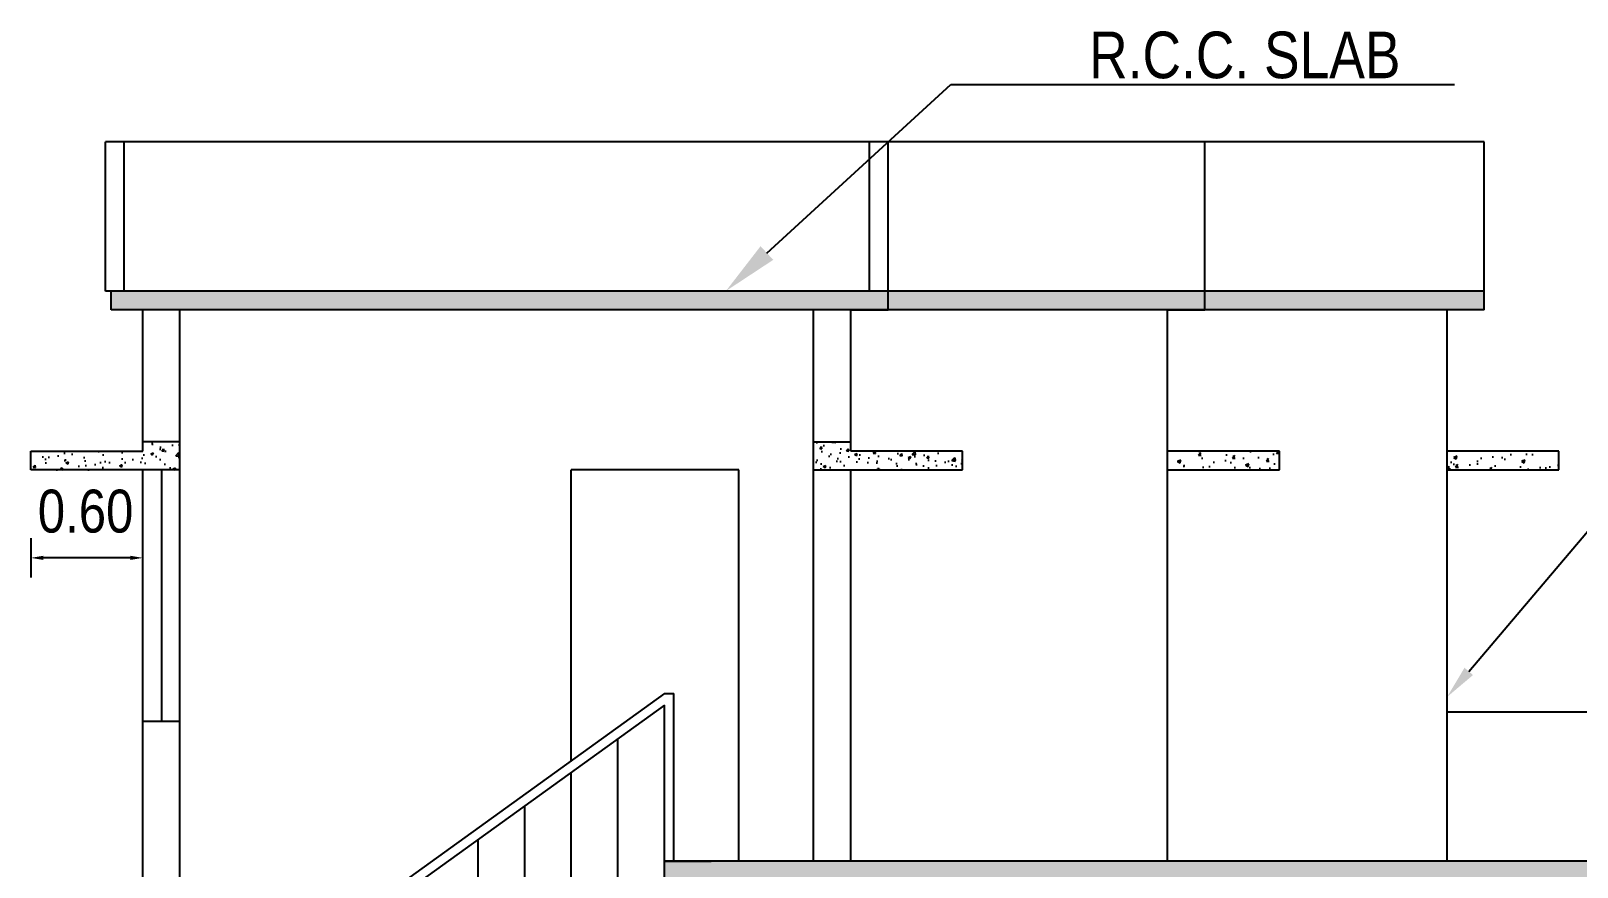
# Model space of a CAD drawing. Header units: metres. Extents: x -704716 to -704434, y -35620 to -35348.
# Drawn here: x -704449.45 to -704441.15, y -35357.28 to -35352.8 of the extents above; entities that cross this region are included whole.
import ezdxf

# ---------------------------------------------------------------- set-up
doc = ezdxf.new("R2010")
doc.units = ezdxf.units.M
doc.styles.get("Standard").update_dxf_attribs({"font": 'ARIALN.TTF', "height": 0.3})

msp = doc.modelspace()

# ---------------------------------------------------------------- hatches: boundary and pattern name
h = msp.add_hatch()
h.set_pattern_fill('AR-CONC', color=256, scale=0.001)
h.set_pattern_definition([(50, (-707348.9660136452, -36601.2554175217), (0.182184668996004, -0.0159390855389031), [0.01905, -0.20955]), (355, (-707348.9660136452, -36601.2554175217), (-0.0352434214249694, 0.1910568452390351), [0.01524, -0.16764058417]), (100.4514446999999, (-707348.9508316382, -36601.25674577519), (0.1469412470903533, 0.1751177519121951), [0.0161900088, -0.1780902445999999]), (46.18420000000001, (-707348.9660136452, -36601.20461752169), (0.2710790408921299, -0.0420423279327272), [0.0285749999999999, -0.3143249999999981]), (96.6355576099999, (-707348.9434237451, -36601.20812102169), (0.237404134051503, 0.2474261245977215), [0.02428502314, -0.26713560816]), (351.18415117, (-707348.9660136452, -36601.20461752169), (0.237404134064977, 0.2474261245855327), [0.02285996707, -0.25145973192]), (21, (-707348.9406136451, -36601.2173175217), (0.1516143912691325, -0.1022651981870876), [0.01905, -0.20955]), (326, (-707348.9406136451, -36601.2173175217), (0.0618020283476471, 0.1841879661223193), [0.01524, -0.16764]), (71.45144499999999, (-707348.9279791125, -36601.22583962159), (0.2134164192787161, 0.0819227688859053), [0.0161900088, -0.1780899376]), (37.5, (-707348.9660136452, -36601.2554175217), (0.0030886032505918, 0.0845550388731531), [0, -0.165608, 0, -0.17018, 0, -0.168275]), (7.499999999999999, (-707348.9660136452, -36601.2554175217), (0.0668196625103058, 0.1001805748181195), [0, -0.097028, 0, -0.161798, 0, -0.064135]), (327.5, (-707349.0226556452, -36601.2554175217), (0.1355905951668714, -0.0057287439926734), [0, -0.0635, 0, -0.19812, 0, -0.26289]), (317.5, (-707349.0480556452, -36601.2554175217), (0.148129181386018, 0.025426491033333), [0, -0.08255, 0, -0.131572, 0, -0.18669])])
h.paths.add_polyline_path([(-704449.022438219, -35354.19233299293), (-704449.022438219, -35354.29233299292), (-704441.652438219, -35354.29233299292), (-704441.652438219, -35354.19233299293)])
h = msp.add_hatch()
h.set_pattern_fill('AR-CONC', color=256, scale=0.02)
h.set_pattern_definition([(50, (-704799.0792069384, -35377.09231505371), (0.1434520365201507, -0.012550426996519), [0.015, -0.165]), (355, (-704799.0792069384, -35377.09231505371), (-0.0277502667226, 0.1504384267400024), [0.012, -0.132]), (100.45144446, (-704799.0672526023, -35377.0933609225), (0.1157017693454224, 0.1378879981937259), [0.0127480383999999, -0.1402284223999987]), (46.18420000000001, (-704799.0792069384, -35377.05231505371), (0.2134482661343145, -0.0331038561586153), [0.0224999999999998, -0.2474999999999987]), (96.63563549000003, (-704799.0614195894, -35377.05507371511), (0.1869323891348457, 0.1948237201549101), [0.0191220684, -0.2103427519999999]), (351.18416399, (-704799.0792069384, -35377.05231505371), (0.1869323890109546, 0.194823720053998), [0.018, -0.1980000002]), (21, (-704799.0592069385, -35377.06231505371), (0.1193814104236923, -0.0805237781330678), [0.015, -0.165]), (326, (-704799.0592069385, -35377.06231505371), (0.0486630663843164, 0.1450300090093706), [0.012, -0.132]), (71.45144474, (-704799.0492584876, -35377.06902536851), (0.1680444753459942, 0.0645062305612708), [0.012748038, -0.1402284224]), (37.5, (-704799.0792069384, -35377.09231505371), (0.0024319710634581, 0.0665787707662623), [0, -0.1304, 0, -0.134, 0, -0.1325]), (7.499999999999999, (-704799.0792069384, -35377.09231505371), (0.0526139074884297, 0.0788823423764721), [0, -0.0764, 0, -0.1274, 0, -0.0505]), (327.5, (-704799.1238069385, -35377.09231505371), (0.1067644872344818, -0.004510974346876), [0, -0.05, 0, -0.156, 0, -0.207]), (317.5, (-704799.1438069384, -35377.09231505371), (0.1166372338684772, 0.0200209964664636), [0, -0.065, 0, -0.1036, 0, -0.147])])
h.paths.add_polyline_path([(-704449.4524382192, -35355.05233299293), (-704448.8524382192, -35355.05233299293), (-704448.8524382192, -35355.00233299293), (-704448.6524382192, -35355.00233299293), (-704448.6524382192, -35355.15233299293), (-704449.4524382192, -35355.15233299293)])
h = msp.add_hatch()
h.set_pattern_fill('AR-CONC', color=256, scale=0.02)
h.set_pattern_definition([(50, (-704802.4661880675, -35377.06656521072), (0.1434520365201507, -0.012550426996519), [0.015, -0.165]), (355, (-704802.4661880675, -35377.06656521072), (-0.0277502667226, 0.1504384267400024), [0.012, -0.132]), (100.45144446, (-704802.4542337313, -35377.06761107953), (0.1157017693454224, 0.1378879981937259), [0.0127480383999999, -0.1402284223999987]), (46.18420000000001, (-704802.4661880675, -35377.02656521072), (0.2134482661343145, -0.0331038561586153), [0.0224999999999999, -0.2474999999999987]), (96.63563549000003, (-704802.4484007185, -35377.02932387212), (0.1869323891348457, 0.1948237201549101), [0.0191220684, -0.2103427519999999]), (351.18416399, (-704802.4661880675, -35377.02656521072), (0.1869323890109546, 0.194823720053998), [0.018, -0.1980000002]), (21, (-704802.4461880676, -35377.03656521072), (0.1193814104236923, -0.0805237781330678), [0.015, -0.165]), (326, (-704802.4461880676, -35377.03656521072), (0.0486630663843164, 0.1450300090093706), [0.012, -0.132]), (71.45144474, (-704802.4362396167, -35377.04327552552), (0.1680444753459942, 0.0645062305612708), [0.012748038, -0.1402284224]), (37.5, (-704802.4661880675, -35377.06656521072), (0.0024319710634581, 0.0665787707662623), [0, -0.1304, 0, -0.134, 0, -0.1325]), (7.499999999999999, (-704802.4661880675, -35377.06656521072), (0.0526139074884297, 0.0788823423764721), [0, -0.0764, 0, -0.1274, 0, -0.0505]), (327.5, (-704802.5107880675, -35377.06656521072), (0.1067644872344818, -0.004510974346876), [0, -0.05, 0, -0.156, 0, -0.207]), (317.5, (-704802.5307880674, -35377.06656521072), (0.1166372338684772, 0.0200209964664636), [0, -0.065, 0, -0.1036, 0, -0.147])])
h.paths.add_polyline_path([(-704444.4524382192, -35355.05233299293), (-704445.0524382191, -35355.05233299293), (-704445.0524382191, -35355.00233299293), (-704445.2524382191, -35355.00233299293), (-704445.2514145598, -35355.15233299293), (-704444.4524382192, -35355.15233299293)])
h = msp.add_hatch()
h.set_pattern_fill('AR-CONC', color=256, scale=0.001)
h.set_pattern_definition([(50, (-707347.4137390106, -36602.14173626122), (0.182184668996004, -0.0159390855389031), [0.01905, -0.20955]), (355, (-707347.4137390106, -36602.14173626122), (-0.0352434214249694, 0.1910568452390351), [0.01524, -0.16764058417]), (100.4514446999999, (-707347.3985570037, -36602.14306451472), (0.1469412470903533, 0.1751177519121951), [0.0161900088, -0.1780902445999999]), (46.18420000000001, (-707347.4137390106, -36602.09093626122), (0.2710790408921299, -0.0420423279327272), [0.0285749999999999, -0.314324999999998]), (96.6355576099999, (-707347.3911491106, -36602.09443976122), (0.237404134051503, 0.2474261245977215), [0.02428502314, -0.26713560816]), (351.18415117, (-707347.4137390106, -36602.09093626122), (0.237404134064977, 0.2474261245855327), [0.02285996707, -0.25145973192]), (21, (-707347.3883390106, -36602.10363626121), (0.1516143912691325, -0.1022651981870876), [0.01905, -0.20955]), (326, (-707347.3883390106, -36602.10363626121), (0.0618020283476471, 0.1841879661223193), [0.01524, -0.16764]), (71.45144499999999, (-707347.375704478, -36602.11215836112), (0.2134164192787161, 0.0819227688859053), [0.0161900088, -0.1780899376]), (37.5, (-707347.4137390106, -36602.14173626122), (0.0030886032505918, 0.0845550388731531), [0, -0.165608, 0, -0.17018, 0, -0.168275]), (7.499999999999999, (-707347.4137390106, -36602.14173626122), (0.0668196625103058, 0.1001805748181195), [0, -0.097028, 0, -0.161798, 0, -0.064135]), (327.5, (-707347.4703810108, -36602.14173626122), (0.1355905951668714, -0.0057287439926734), [0, -0.0635, 0, -0.19812, 0, -0.26289]), (317.5, (-707347.4957810105, -36602.14173626122), (0.148129181386018, 0.025426491033333), [0, -0.08255, 0, -0.131572, 0, -0.18669])])
h.paths.add_polyline_path([(-704443.3524382191, -35355.05233299293), (-704443.3524382191, -35355.15233299293), (-704442.7524382191, -35355.15233299293), (-704442.7524382191, -35355.05233299293)])
h = msp.add_hatch()
h.set_pattern_fill('AR-CONC', color=256, scale=0.001)
h.set_pattern_definition([(50, (-707348.9137390106, -36602.14173626122), (0.182184668996004, -0.0159390855389031), [0.01905, -0.20955]), (355, (-707348.9137390106, -36602.14173626122), (-0.0352434214249694, 0.1910568452390351), [0.01524, -0.16764058417]), (100.4514446999999, (-707348.8985570036, -36602.14306451472), (0.1469412470903533, 0.1751177519121951), [0.0161900088, -0.1780902445999999]), (46.18420000000001, (-707348.9137390106, -36602.09093626122), (0.2710790408921299, -0.0420423279327272), [0.0285749999999999, -0.3143249999999981]), (96.6355576099999, (-707348.8911491107, -36602.09443976122), (0.237404134051503, 0.2474261245977215), [0.02428502314, -0.26713560816]), (351.18415117, (-707348.9137390106, -36602.09093626122), (0.237404134064977, 0.2474261245855327), [0.02285996707, -0.25145973192]), (21, (-707348.8883390106, -36602.10363626121), (0.1516143912691325, -0.1022651981870876), [0.01905, -0.20955]), (326, (-707348.8883390106, -36602.10363626121), (0.0618020283476471, 0.1841879661223193), [0.01524, -0.16764]), (71.45144499999999, (-707348.8757044781, -36602.11215836112), (0.2134164192787161, 0.0819227688859053), [0.0161900088, -0.1780899376]), (37.5, (-707348.9137390106, -36602.14173626122), (0.0030886032505918, 0.0845550388731531), [0, -0.165608, 0, -0.17018, 0, -0.168275]), (7.499999999999999, (-707348.9137390106, -36602.14173626122), (0.0668196625103058, 0.1001805748181195), [0, -0.097028, 0, -0.161798, 0, -0.064135]), (327.5, (-707348.9703810107, -36602.14173626122), (0.1355905951668714, -0.0057287439926734), [0, -0.0635, 0, -0.19812, 0, -0.26289]), (317.5, (-707348.9957810107, -36602.14173626122), (0.148129181386018, 0.025426491033333), [0, -0.08255, 0, -0.131572, 0, -0.18669])])
h.paths.add_polyline_path([(-704441.8524382192, -35355.05233299293), (-704441.8524382192, -35355.15233299293), (-704441.2524382191, -35355.15233299293), (-704441.2524382191, -35355.05233299293)])
h = msp.add_hatch()
h.set_pattern_fill('AR-CONC', color=256, scale=0.02)
h.set_pattern_definition([(50, (-704552.9717927201, -35414.4086581149), (0.1434520365201507, -0.012550426996519), [0.015, -0.165]), (355, (-704552.9717927201, -35414.4086581149), (-0.0277502667226, 0.1504384267400024), [0.012, -0.132]), (100.45144446, (-704552.9598383838, -35414.40970398369), (0.1157017693454224, 0.1378879981937259), [0.0127480384, -0.1402284223999997]), (46.18420000000001, (-704552.9717927201, -35414.3686581149), (0.2134482661343145, -0.0331038561586153), [0.0225, -0.2474999999999997]), (96.63563549000003, (-704552.9540053711, -35414.3714167763), (0.1869323891348457, 0.1948237201549101), [0.0191220684, -0.2103427519999999]), (351.18416399, (-704552.9717927201, -35414.3686581149), (0.1869323890109546, 0.194823720053998), [0.018, -0.1980000002]), (21, (-704552.9517927199, -35414.3786581149), (0.1193814104236923, -0.0805237781330678), [0.015, -0.165]), (326, (-704552.9517927199, -35414.3786581149), (0.0486630663843164, 0.1450300090093706), [0.012, -0.132]), (71.45144474, (-704552.9418442693, -35414.3853684297), (0.1680444753459942, 0.0645062305612708), [0.012748038, -0.1402284224]), (37.5, (-704552.9717927201, -35414.4086581149), (0.0024319710634581, 0.0665787707662623), [0, -0.1304, 0, -0.134, 0, -0.1325]), (7.499999999999999, (-704552.9717927201, -35414.4086581149), (0.0526139074884297, 0.0788823423764721), [0, -0.0764, 0, -0.1274, 0, -0.0505]), (327.5, (-704553.01639272, -35414.4086581149), (0.1067644872344818, -0.004510974346876), [0, -0.05, 0, -0.156, 0, -0.207]), (317.5, (-704553.03639272, -35414.4086581149), (0.1166372338684772, 0.0200209964664636), [0, -0.065, 0, -0.1036, 0, -0.147])])
h.paths.add_polyline_path([(-704445.0524382191, -35357.35233299293), (-704438.4524382191, -35357.35233299293), (-704438.4524382191, -35357.25233299293), (-704446.0524382191, -35357.25233299293), (-704446.0524382191, -35357.35233299293), (-704445.2524382191, -35357.35233299293), (-704445.2524382191, -35357.55233299293), (-704445.0524382191, -35357.55233299293)])
h = msp.add_hatch()
h.set_pattern_fill('AR-CONC', color=256, scale=0.001)
h.set_pattern_definition([(50, (-707352.1660136451, -36604.31541752169), (0.182184668996004, -0.0159390855389031), [0.01905, -0.20955]), (355, (-707352.1660136451, -36604.31541752169), (-0.0352434214249694, 0.1910568452390351), [0.01524, -0.16764058417]), (100.4514446999999, (-707352.1508316383, -36604.31674577519), (0.1469412470903533, 0.1751177519121951), [0.0161900088, -0.1780902445999999]), (46.18420000000001, (-707352.1660136451, -36604.2646175217), (0.2710790408921299, -0.0420423279327272), [0.0285749999999999, -0.3143249999999982]), (96.6355576099999, (-707352.1434237452, -36604.26812102169), (0.237404134051503, 0.2474261245977215), [0.02428502314, -0.26713560816]), (351.18415117, (-707352.1660136451, -36604.2646175217), (0.237404134064977, 0.2474261245855327), [0.02285996707, -0.25145973192]), (21, (-707352.1406136451, -36604.27731752169), (0.1516143912691325, -0.1022651981870876), [0.01905, -0.20955]), (326, (-707352.1406136451, -36604.27731752169), (0.0618020283476471, 0.1841879661223193), [0.01524, -0.16764]), (71.45144499999999, (-707352.1279791126, -36604.2858396216), (0.2134164192787161, 0.0819227688859053), [0.0161900088, -0.1780899376]), (37.5, (-707352.1660136451, -36604.31541752169), (0.0030886032505918, 0.0845550388731531), [0, -0.165608, 0, -0.17018, 0, -0.168275]), (7.499999999999999, (-707352.1660136451, -36604.31541752169), (0.0668196625103058, 0.1001805748181195), [0, -0.097028, 0, -0.161798, 0, -0.064135]), (327.5, (-707352.2226556452, -36604.31541752169), (0.1355905951668714, -0.0057287439926734), [0, -0.0635, 0, -0.19812, 0, -0.26289]), (317.5, (-707352.2480556451, -36604.31541752169), (0.148129181386018, 0.025426491033333), [0, -0.08255, 0, -0.131572, 0, -0.18669])])
h.paths.add_polyline_path([(-704446.0524382191, -35357.25233299293), (-704446.0524382191, -35357.35233299293), (-704438.4524382191, -35357.35233299293), (-704438.4524382191, -35357.25233299293)])

# ---------------------------------------------------------------- linework, layer by layer
for p, q in [((-704445.5027078668, -35353.98842172211, 101), (-704444.5148748213, -35353.08387196185, 101)), ((-704444.5148748213, -35353.08387196185, 101), (-704441.8125781537, -35353.08387196185, 101)), ((-704441.652438219, -35353.39233299292, 101), (-704449.052438219, -35353.39233299292, 101)), ((-704449.052438219, -35354.19233299293, 101), (-704449.052438219, -35353.39233299292, 101)), ((-704448.9524382192, -35354.19233299293, 101), (-704448.9524382192, -35353.39233299292, 101)), ((-704444.9524382192, -35354.19233299293, 101), (-704444.9524382192, -35353.39233299292, 101)), ((-704444.8524382191, -35354.29233299292, 101), (-704444.8524382191, -35353.39233299292, 101)), ((-704443.1524382192, -35354.29233299292, 101), (-704443.1524382192, -35353.39233299292, 101)), ((-704441.652438219, -35354.29233299292, 101), (-704441.652438219, -35353.39233299292, 101)), ((-704441.652438219, -35354.19233299293, 101), (-704449.052438219, -35354.19233299293, 101)), ((-704449.022438219, -35354.29233299292, 101), (-704449.022438219, -35354.19233299293, 101)), ((-704441.652438219, -35354.29233299292, 101), (-704449.022438219, -35354.29233299292, 101)), ((-704448.8524382192, -35355.05233299293, 101), (-704448.8524382192, -35354.29233299292, 101)), ((-704448.6524382192, -35360.31233299293, 101), (-704448.6524382192, -35354.29233299292, 101)), ((-704445.2524382191, -35357.25233299293, 101), (-704445.2524382191, -35354.29233299292, 101)), ((-704445.0524382191, -35355.05233299293, 101), (-704445.0524382191, -35354.29233299292, 101)), ((-704445.0524382191, -35354.29233299292, 101), (-704444.8524382191, -35354.29233299292, 101)), ((-704443.3524382191, -35357.25233299293, 101), (-704443.3524382191, -35354.29233299292, 101)), ((-704443.3524382191, -35354.29233299292, 101), (-704443.1524382192, -35354.29233299292, 101)), ((-704441.8524382192, -35357.25233299293, 101), (-704441.8524382192, -35354.29233299292, 101)), ((-704449.4524382192, -35355.15233299293, 101), (-704449.4524382192, -35355.05233299293, 101)), ((-704449.4524382192, -35355.05233299293, 101), (-704448.8524382192, -35355.05233299293, 101)), ((-704448.6524382192, -35355.00233299293, 101), (-704448.8524382192, -35355.00233299293, 101)), ((-704445.2524382191, -35355.00233299293, 101), (-704445.0524382191, -35355.00233299293, 101)), ((-704444.4524382192, -35355.05233299293, 101), (-704445.0524382191, -35355.05233299293, 101)), ((-704444.4524382192, -35355.15233299293, 101), (-704444.4524382192, -35355.05233299293, 101)), ((-704442.7524382191, -35355.05233299293, 101), (-704443.3524382191, -35355.05233299293, 101)), ((-704442.7524382191, -35355.15233299293, 101), (-704442.7524382191, -35355.05233299293, 101)), ((-704441.2524382191, -35355.05233299293, 101), (-704441.8524382192, -35355.05233299293, 101)), ((-704441.2524382191, -35355.15233299293, 101), (-704441.2524382191, -35355.05233299293, 101)), ((-704448.6524382192, -35355.15233299293, 101), (-704449.4524382192, -35355.15233299293, 101)), ((-704448.8524382192, -35357.35233299293, 101), (-704448.8524382192, -35355.15233299293, 101)), ((-704448.7524382191, -35355.15233299293, 101), (-704448.7524382191, -35356.50233299293, 101)), ((-704446.5524382191, -35356.71233299293, 101), (-704446.5524382191, -35355.15233299293, 101)), ((-704445.6524382193, -35355.15233299293, 101), (-704446.5524382191, -35355.15233299293, 101)), ((-704445.6524382193, -35357.25233299293, 101), (-704445.6524382193, -35355.15233299293, 101)), ((-704445.6524382193, -35357.25233299293, 101), (-704445.6524382193, -35355.15233299293, 101)), ((-704445.2524382191, -35355.15233299293, 101), (-704444.4524382192, -35355.15233299293, 101)), ((-704445.0524382191, -35357.25233299293, 101), (-704445.0524382191, -35355.15233299293, 101)), ((-704443.3524382191, -35355.15233299293, 101), (-704442.7524382191, -35355.15233299293, 101)), ((-704441.8524382192, -35355.15233299293, 101), (-704441.2524382191, -35355.15233299293, 101)), ((-704441.7359136652, -35356.23328651233, 101), (-704441.0569383799, -35355.43387623504, 101)), ((-704446.0524382191, -35356.35233299293, 101), (-704447.8024382191, -35357.61233299293, 101)), ((-704446.0524382191, -35356.35233299293, 101), (-704446.0024382193, -35356.35233299293, 101)), ((-704446.0024382193, -35357.25233299293, 101), (-704446.0024382193, -35356.35233299293, 101)), ((-704446.0524382191, -35356.41394468013, 101), (-704447.7524382191, -35357.63794468013, 101)), ((-704446.0524382191, -35357.25233299293, 101), (-704446.0524382191, -35356.41394468013, 101)), ((-704438.4524382191, -35356.45233299293, 101), (-704441.8524382192, -35356.45233299293, 101)), ((-704448.6524382192, -35356.50233299293, 101), (-704448.8524382192, -35356.50233299293, 101)), ((-704446.302438219, -35357.43233299293, 101), (-704446.302438219, -35356.59394468013, 101)), ((-704446.5524382191, -35357.25233299293, 101), (-704446.5524382191, -35356.77394468013, 101)), ((-704446.5524382191, -35357.25233299293, 101), (-704446.5524382191, -35356.77394468013, 101)), ((-704446.802438219, -35357.79233299293, 101), (-704446.802438219, -35356.95394468013, 101)), ((-704447.0524382191, -35357.97233299293, 101), (-704447.0524382191, -35357.13394468013, 101)), ((-704446.5524382191, -35357.61233299293, 101), (-704446.5524382191, -35357.25233299293, 101)), ((-704438.4524382191, -35357.25233299293, 101), (-704446.0524382191, -35357.25233299293, 101)), ((-704446.0524382191, -35357.43233299293, 101), (-704446.0524382191, -35357.25233299293, 101)), ((-704446.0524382191, -35357.25233299293, 101), (-704445.8024382191, -35357.25233299293, 101))]:
    msp.add_line(p, q)
at = {"lineweight": 25, "ltscale": 0.18}
for p, q in [((-704449.4524382192, -35355.51801075486, 101), (-704449.4524382192, -35355.73001075486, 101)), ((-704448.9186882192, -35355.62401075486, 101), (-704449.3861882191, -35355.62401075486, 101))]:
    msp.add_line(p, q, dxfattribs=at)
for points in [[(-704445.4687226549, -35354.02509603708, 101), (-704445.7227537566, -35354.19233299293, 101), (-704445.5366930785, -35353.95174740714, 101)], [(-704441.7130480987, -35356.25270727134, 101), (-704441.8524382192, -35356.37047990972, 101), (-704441.7587792313, -35356.21386575331, 101)]]:
    msp.add_solid(points)
for points in [[(-704449.3861882191, -35355.6129690882, 101), (-704449.3861882191, -35355.63505242152, 101), (-704449.4524382192, -35355.62401075486, 101)], [(-704448.9186882192, -35355.6129690882, 101), (-704448.9186882192, -35355.63505242152, 101), (-704448.8524382192, -35355.62401075486, 101)]]:
    msp.add_solid(points, dxfattribs=at)

# ---------------------------------------------------------------- texts
at = {"insert": (-704442.9379292458, -35352.92718916196, 101), "char_height": 0.25, "width": 5.853041919868246, "attachment_point": 5}
msp.add_mtext('\\A1;R.C.C. SLAB', dxfattribs=at)
at = {"insert": (-704449.1591087802, -35355.37474610903, 101), "char_height": 0.23, "attachment_point": 5}
msp.add_mtext('\\A1;0.60', dxfattribs=at)

doc.saveas('drawing.dxf')
